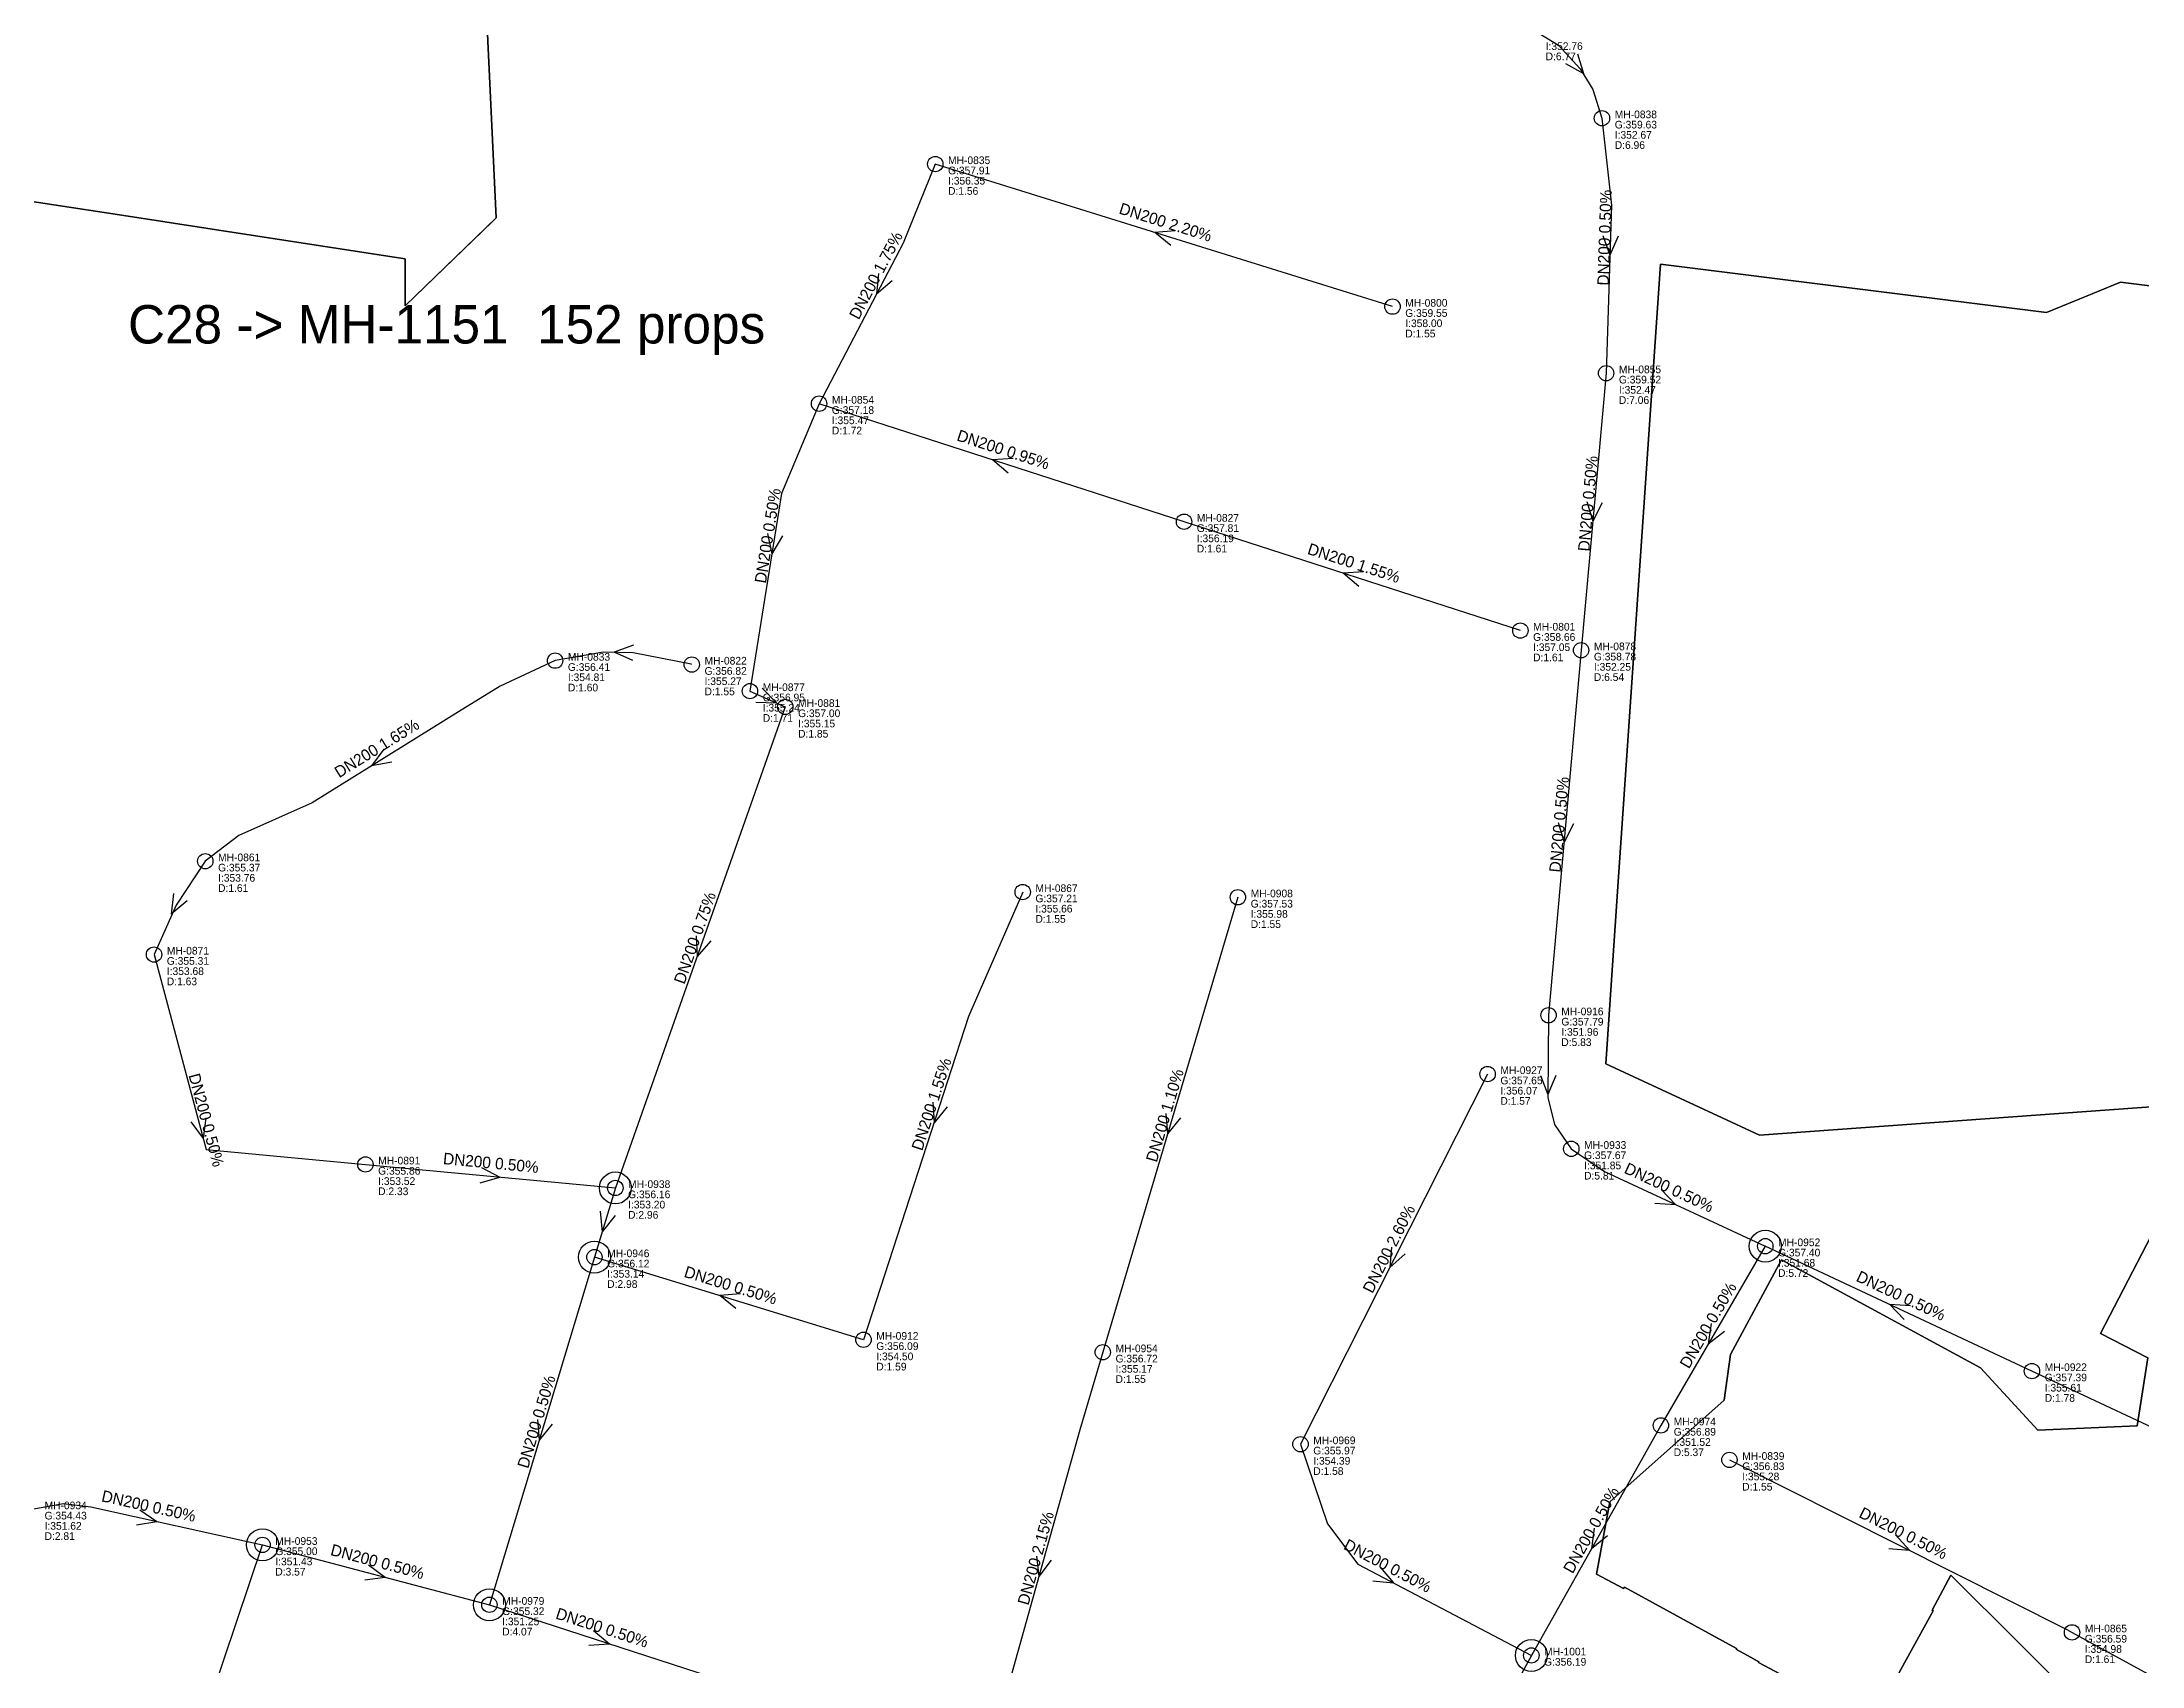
# Model space of a CAD drawing. Header units: metres. Extents: x 449149 to 451990, y 2566737 to 2570847.
# Drawn here: x 450738.9 to 451067.4, y 2567488.9 to 2567742.8 of the extents above; entities that cross this region are included whole.
import ezdxf
from ezdxf.enums import TextEntityAlignment as Align

# ---------------------------------------------------------------- set-up
doc = ezdxf.new("R2010")
doc.units = ezdxf.units.M
for name, color, linetype in [('SEW-CATCHMENT', 4, 'Continuous'), ('SEW-CATCHMENT-LABEL', 4, 'Continuous'), ('SEW-DROP', 6, 'Continuous'), ('SEW-LABEL', 2, 'Continuous'), ('SEW-MH', 7, 'Continuous'), ('SEW-MH-LABEL', 8, 'Continuous'), ('SEW-PIPE-DN200', 3, 'Continuous')]:
    doc.layers.add(name, color=color, linetype=linetype)

msp = doc.modelspace()

# ---------------------------------------------------------------- linework, layer by layer
at = {"layer": 'SEW-CATCHMENT'}
for points in [[(450808.1, 2567755.2), (450809.98, 2567715.33), (450795.72, 2567701.58), (450795.71, 2567708.95), (450771.62, 2567712.63), (450751.03, 2567715.78), (450730.44, 2567718.93), (450709.85, 2567722.07), (450714.38, 2567751.73)], [(450714.38, 2567751.73), (450709.85, 2567722.07), (450730.44, 2567718.93), (450751.03, 2567715.78), (450771.62, 2567712.63), (450795.71, 2567708.95), (450795.72, 2567701.58), (450809.42, 2567714.78), (450809.98, 2567715.33), (450808.1, 2567755.2)], [(451074.61, 2567576.74), (451007.6, 2567571.89), (450983.55, 2567583.06), (450985.39, 2567609.99), (450992.12, 2567708.09), (451052.48, 2567700.54), (451064.07, 2567705.29), (451085.38, 2567702.62)], [(451085.38, 2567702.62), (451064.07, 2567705.29), (451058.75, 2567703.11), (451052.48, 2567700.54), (450992.12, 2567708.09), (450985.39, 2567609.99), (450983.55, 2567583.06), (451007.6, 2567571.89), (451074.61, 2567576.74)], [(451025.12, 2567480.08), (451007.42, 2567489.43), (451007.49, 2567489.56), (451005.7, 2567490.54), (451005.7, 2567490.55), (451003.99, 2567491.47), (451003.98, 2567491.63), (450986.45, 2567501.21), (450986.34, 2567501), (450982.08, 2567503.29), (450984.19, 2567514.6), (451002.05, 2567530.49), (451003.03, 2567537.59), (451011.04, 2567552.42), (451042.16, 2567535.51), (451051.12, 2567525.79), (451066.65, 2567526.48), (451068.33, 2567537.09), (451060.93, 2567540.92), (451072.45, 2567563.11)], [(451072.45, 2567563.11), (451060.93, 2567540.92), (451068.33, 2567537.09), (451066.65, 2567526.48), (451051.12, 2567525.79), (451042.16, 2567535.51), (451011.04, 2567552.42), (451003.03, 2567537.59), (451002.05, 2567530.49), (450984.19, 2567514.6), (450982.08, 2567503.29), (450986.34, 2567501), (450986.45, 2567501.21), (451003.98, 2567491.63), (451003.99, 2567491.47), (451005.7, 2567490.55), (451005.7, 2567490.54), (451007.49, 2567489.56), (451007.42, 2567489.43), (451025.12, 2567480.08)], [(451058.75, 2567481.98), (451037.5, 2567503.13), (451034.58, 2567497.62), (451034.76, 2567497.52), (451029.13, 2567487.34)], [(451029.13, 2567487.34), (451034.76, 2567497.52), (451034.58, 2567497.62), (451037.5, 2567503.13), (451058.75, 2567481.98)]]:
    msp.add_lwpolyline(points, dxfattribs=at)
at = {"layer": 'SEW-DROP'}
for centre in [(450828.61, 2567563.65), (450825.34, 2567552.83), (451008.5, 2567554.55), (450773.42, 2567507.85), (450808.91, 2567498.48), (450971.9, 2567490.56)]:
    msp.add_circle(centre, 2.5, dxfattribs=at)
at = {"layer": 'SEW-LABEL'}
for p, q in [((450977.24, 2567739.48), (450980.05, 2567737.89)), ((450979.11, 2567740.98), (450980.05, 2567737.89)), ((450916.21, 2567713.3), (450912.99, 2567713.04)), ((450915.5, 2567711), (450912.99, 2567713.04)), ((450983.1, 2567712.55), (450984.2, 2567709.51)), ((450985.5, 2567712.47), (450984.2, 2567709.51)), ((450869.8, 2567706.62), (450869.47, 2567703.4)), ((450871.92, 2567705.5), (450869.47, 2567703.4)), ((450890.82, 2567677.73), (450887.6, 2567677.51)), ((450890.08, 2567675.44), (450887.6, 2567677.51)), ((450980.58, 2567670.99), (450981.51, 2567667.89)), ((450982.98, 2567670.77), (450981.51, 2567667.89)), ((450852.4, 2567665.97), (450853.11, 2567662.82)), ((450854.77, 2567665.59), (450853.11, 2567662.82)), ((450945.67, 2567659.99), (450942.45, 2567659.77)), ((450944.93, 2567657.71), (450942.45, 2567659.77)), ((450831.47, 2567648.5), (450828.42, 2567647.44)), ((450831.36, 2567646.1), (450828.42, 2567647.44)), ((450851.56, 2567641.81), (450853.8, 2567639.49)), ((450850.57, 2567639.62), (450853.8, 2567639.49)), ((450792.41, 2567632.26), (450790.49, 2567629.66)), ((450793.67, 2567630.22), (450790.49, 2567629.66)), ((450976.08, 2567620.79), (450977.01, 2567617.7)), ((450978.47, 2567620.58), (450977.01, 2567617.7)), ((450759.51, 2567609.67), (450759.13, 2567606.46)), ((450761.62, 2567608.53), (450759.13, 2567606.46)), ((450841.28, 2567603.07), (450841.41, 2567599.84)), ((450843.54, 2567602.27), (450841.41, 2567599.84)), ((450973.31, 2567581.24), (450974.5, 2567578.24)), ((450975.71, 2567581.23), (450974.5, 2567578.24)), ((450764.54, 2567574.6), (450764.16, 2567571.39)), ((450878.26, 2567577.08), (450878.47, 2567573.85)), ((450880.54, 2567576.33), (450878.47, 2567573.85)), ((450914.71, 2567575.32), (450915.01, 2567572.1)), ((450917.01, 2567574.64), (450915.01, 2567572.1)), ((450762.22, 2567573.98), (450764.16, 2567571.39)), ((450807.46, 2567564.44), (450810.56, 2567565.35)), ((450807.68, 2567566.83), (450810.56, 2567565.35)), ((450991.2, 2567561.25), (450994.43, 2567561.08)), ((450992.21, 2567563.43), (450994.43, 2567561.08)), ((450826.26, 2567560.02), (450826.55, 2567556.81)), ((450828.56, 2567559.33), (450826.55, 2567556.81)), ((450950.03, 2567554.41), (450949.75, 2567551.19)), ((450952.17, 2567553.33), (450949.75, 2567551.19)), ((450848.17, 2567547.09), (450844.95, 2567546.82)), ((450847.47, 2567544.79), (450844.95, 2567546.82)), ((451030.2, 2567543.06), (451027.99, 2567545.42)), ((451031.22, 2567545.24), (451027.99, 2567545.42)), ((451000.05, 2567542.44), (450999.58, 2567539.25)), ((451002.12, 2567541.23), (450999.58, 2567539.25)), ((450816.41, 2567527.44), (450816.69, 2567524.22)), ((450818.71, 2567526.74), (450816.69, 2567524.22)), ((450754.23, 2567513.35), (450756.9, 2567511.52)), ((450753.71, 2567511), (450756.9, 2567511.52)), ((450981.73, 2567510.44), (450981.3, 2567507.24)), ((450983.82, 2567509.27), (450981.3, 2567507.24)), ((451028.89, 2567509.41), (451031.04, 2567507)), ((450894.49, 2567506.09), (450894.84, 2567502.88)), ((450896.8, 2567505.45), (450894.84, 2567502.88)), ((451027.82, 2567507.27), (451031.04, 2567507)), ((450789.41, 2567502.39), (450792.62, 2567502.78)), ((450790.02, 2567504.71), (450792.62, 2567502.78)), ((450947.13, 2567502.22), (450950.34, 2567501.89)), ((450948.24, 2567504.34), (450950.34, 2567501.89)), ((450824.47, 2567492.17), (450827.69, 2567492.38)), ((450825.21, 2567494.45), (450827.69, 2567492.38))]:
    msp.add_line(p, q, dxfattribs=at)
at = {"layer": 'SEW-MH'}
for centre in [(450982.95, 2567730.91), (450878.66, 2567723.74), (450950.18, 2567701.45), (450983.6, 2567691.04), (450860.48, 2567686.28), (450917.57, 2567667.82), (450970.18, 2567650.8), (450819.19, 2567646.1), (450840.57, 2567645.49), (450979.69, 2567647.73), (450849.67, 2567641.34), (450855.2, 2567638.87), (450764.47, 2567614.74), (450892.33, 2567609.92), (450926, 2567609.1), (450756.45, 2567600.15), (450974.59, 2567590.65), (450965.06, 2567581.46), (450978.15, 2567569.77), (450789.51, 2567567.33), (450828.61, 2567563.65), (451008.5, 2567554.55), (450825.34, 2567552.83), (450867.43, 2567539.92), (450904.86, 2567537.97), (451050.21, 2567535.02), (450935.79, 2567523.59), (450992.17, 2567526.53), (451002.89, 2567521.14), (450773.42, 2567507.85), (450808.91, 2567498.48), (451056.48, 2567494.17), (450971.9, 2567490.56)]:
    msp.add_circle(centre, 1.2, dxfattribs=at)
at = {"layer": 'SEW-PIPE-DN200'}
for points in [[(450972.14, 2567744.78), (450976.13, 2567742.34), (450979.52, 2567738.61), (450981.53, 2567735.4), (450982.95, 2567730.91), (450982.95, 2567730.91)], [(450982.95, 2567730.91), (450984.45, 2567717.34), (450983.6, 2567691.04)], [(450878.66, 2567723.74), (450873.66, 2567711.4), (450860.48, 2567686.28)], [(450950.18, 2567701.45), (450878.66, 2567723.74)], [(450983.6, 2567691.04), (450979.69, 2567647.73)], [(450860.48, 2567686.28), (450854.61, 2567672.24), (450849.67, 2567641.34)], [(450917.57, 2567667.82), (450860.48, 2567686.28), (450860.48, 2567686.28)], [(450970.18, 2567650.8), (450917.57, 2567667.82)], [(450840.57, 2567645.49), (450840.46, 2567645.54), (450831.38, 2567647.33), (450826.75, 2567647.44), (450819.19, 2567646.1), (450819.19, 2567646.1)], [(450979.69, 2567647.73), (450974.59, 2567590.65)], [(450819.19, 2567646.1), (450810.62, 2567642.13), (450804.06, 2567638.08), (450781.16, 2567623.86), (450769.69, 2567618.76), (450764.47, 2567614.74)], [(450849.67, 2567641.34), (450855.2, 2567638.87)], [(450855.2, 2567638.87), (450828.61, 2567563.65)], [(450764.47, 2567614.74), (450759.9, 2567607.89), (450756.45, 2567600.15)], [(450892.33, 2567609.92), (450883.87, 2567590.44), (450867.43, 2567539.92)], [(450926, 2567609.1), (450904.86, 2567537.97)], [(450756.45, 2567600.15), (450756.45, 2567600.15), (450764.62, 2567569.68), (450789.51, 2567567.33)], [(450974.59, 2567590.65), (450974.48, 2567577.82), (450975.52, 2567573.55), (450978.15, 2567569.77), (450978.15, 2567569.77)], [(450965.06, 2567581.46), (450935.79, 2567523.59), (450935.79, 2567523.59)], [(450978.15, 2567569.77), (450983.35, 2567566.22), (451008.5, 2567554.55)], [(450789.51, 2567567.33), (450828.61, 2567563.65)], [(450828.61, 2567563.65), (450825.34, 2567552.83)], [(451008.5, 2567554.55), (450992.17, 2567526.53)], [(451050.21, 2567535.02), (451008.5, 2567554.55)], [(450825.34, 2567552.83), (450808.91, 2567498.48)], [(450867.43, 2567539.92), (450825.34, 2567552.83)], [(450904.86, 2567537.97), (450901.25, 2567525.82), (450885.82, 2567470.62)], [(451104.55, 2567509.58), (451050.21, 2567535.02)], [(450992.17, 2567526.53), (450971.9, 2567490.56)], [(450935.79, 2567523.59), (450940.02, 2567511.16), (450944.78, 2567504.81), (450971.9, 2567490.56), (450971.9, 2567490.56)], [(451002.89, 2567521.14), (451055.65, 2567494.62), (451056.48, 2567494.17)], [(450737.33, 2567513.42), (450742.3, 2567514.34), (450746.54, 2567513.82), (450773.42, 2567507.85)], [(450753.2, 2567447.73), (450773.42, 2567507.85)], [(450773.42, 2567507.85), (450808.91, 2567498.48)], [(450808.91, 2567498.48), (450843.62, 2567487.22)], [(451056.48, 2567494.17), (451099.94, 2567470.43)], [(450971.9, 2567490.56), (450967.99, 2567483.41)]]:
    msp.add_lwpolyline(points, dxfattribs=at)

# ---------------------------------------------------------------- texts
at = {"layer": 'SEW-CATCHMENT-LABEL'}
msp.add_text('C28 -> MH-1151  152 props', height=6, dxfattribs=at).set_placement((450802.22, 2567695.69), align=Align.CENTER)
at = {"layer": 'SEW-LABEL'}
for s, rotation, p in [('DN200 0.50%', 88.1341, (450984.25, 2567712.21)), ('DN200 2.20%', 342.6928, (450914.42, 2567713.8)), ('DN200 1.75%', 62.3116, (450870.17, 2567705.93)), ('DN200 0.95%', 342.0811, (450889.02, 2567678.25)), ('DN200 0.50%', 84.8476, (450981.65, 2567670.58)), ('DN200 0.50%', 80.9056, (450853.34, 2567665.5)), ('DN200 1.55%', 342.0811, (450943.87, 2567660.51)), ('DN200 1.65%', 31.827, (450791.77, 2567631.65)), ('DN200 0.50%', 84.8931, (450977.14, 2567620.39)), ('DN200 0.75%', 70.5343, (450841.91, 2567602.46)), ('DN200 0.50%', -74.9919, (450763.77, 2567574.04)), ('DN200 1.55%', 71.9712, (450878.93, 2567576.48)), ('DN200 1.10%', 73.4473, (450915.43, 2567574.74)), ('DN200 0.50%', -5.3836, (450809.06, 2567566.69)), ('DN200 0.50%', -24.8941, (450993.07, 2567562.91)), ('DN200 2.60%', 63.1657, (450950.43, 2567553.73)), ('DN200 0.50%', 342.9441, (450846.39, 2567547.58)), ('DN200 0.50%', 59.7701, (451000.33, 2567541.74)), ('DN200 0.50%', 334.9115, (451029.35, 2567545.99)), ('DN200 0.50%', 73.1777, (450817.13, 2567526.85)), ('DN200 0.50%', -12.5265, (450755.43, 2567513.05)), ('DN200 0.50%', 60.6006, (450982.04, 2567509.75)), ('DN200 2.15%', 74.3784, (450895.24, 2567505.52)), ('DN200 0.50%', -26.6891, (451029.7, 2567508.87)), ('DN200 0.50%', -27.7133, (450949.01, 2567503.78)), ('DN200 0.50%', -14.7999, (450791.17, 2567504.36)), ('DN200 0.50%', -17.9676, (450826.27, 2567494.05))]:
    msp.add_text(s, height=1.8, rotation=rotation, dxfattribs=at).set_placement(p, align=Align.CENTER)
at = {"layer": 'SEW-MH-LABEL'}
for s, p in [('I:352.76', (450974.14, 2567741.58)), ('D:6.77', (450974.14, 2567739.98)), ('MH-0838', (450984.95, 2567730.91)), ('G:359.63', (450984.95, 2567729.31)), ('I:352.67', (450984.95, 2567727.71)), ('D:6.96', (450984.95, 2567726.11)), ('G:357.91', (450880.66, 2567722.14)), ('MH-0835', (450880.66, 2567723.74)), ('D:1.56', (450880.66, 2567718.94)), ('I:356.35', (450880.66, 2567720.54)), ('MH-0800', (450952.18, 2567701.45)), ('G:359.55', (450952.18, 2567699.85)), ('I:358.00', (450952.18, 2567698.25)), ('D:1.55', (450952.18, 2567696.65)), ('G:359.52', (450985.6, 2567689.44)), ('MH-0855', (450985.6, 2567691.04)), ('I:352.47', (450985.6, 2567687.84)), ('G:357.18', (450862.48, 2567684.68)), ('MH-0854', (450862.48, 2567686.28)), ('D:7.06', (450985.6, 2567686.24)), ('D:1.72', (450862.48, 2567681.48)), ('I:355.47', (450862.48, 2567683.08)), ('G:357.81', (450919.57, 2567666.22)), ('MH-0827', (450919.57, 2567667.82)), ('D:1.61', (450919.57, 2567663.02)), ('I:356.19', (450919.57, 2567664.62)), ('G:358.66', (450972.18, 2567649.2)), ('MH-0801', (450972.18, 2567650.8)), ('MH-0833', (450821.19, 2567646.1)), ('MH-0822', (450842.57, 2567645.49)), ('D:1.61', (450972.18, 2567646)), ('I:357.05', (450972.18, 2567647.6)), ('G:358.78', (450981.69, 2567646.13)), ('MH-0878', (450981.69, 2567647.73)), ('G:356.41', (450821.19, 2567644.5)), ('I:354.81', (450821.19, 2567642.9)), ('G:356.82', (450842.57, 2567643.89)), ('I:355.27', (450842.57, 2567642.29)), ('D:6.54', (450981.69, 2567642.93)), ('I:352.25', (450981.69, 2567644.53)), ('D:1.60', (450821.19, 2567641.3)), ('D:1.55', (450842.57, 2567640.69)), ('G:356.95', (450851.67, 2567639.74)), ('MH-0877', (450851.67, 2567641.34)), ('MH-0881', (450857.2, 2567638.87)), ('D:1.71', (450851.67, 2567636.54)), ('I:355.24', (450851.67, 2567638.14)), ('G:357.00', (450857.2, 2567637.27)), ('I:355.15', (450857.2, 2567635.67)), ('D:1.85', (450857.2, 2567634.07)), ('G:355.37', (450766.47, 2567613.14)), ('MH-0861', (450766.47, 2567614.74)), ('D:1.61', (450766.47, 2567609.94)), ('I:353.76', (450766.47, 2567611.54)), ('MH-0867', (450894.33, 2567609.92)), ('MH-0908', (450928, 2567609.1)), ('G:357.21', (450894.33, 2567608.32)), ('I:355.66', (450894.33, 2567606.72)), ('G:357.53', (450928, 2567607.5)), ('I:355.98', (450928, 2567605.9)), ('D:1.55', (450894.33, 2567605.12)), ('D:1.55', (450928, 2567604.3)), ('MH-0871', (450758.45, 2567600.15)), ('G:355.31', (450758.45, 2567598.55)), ('I:353.68', (450758.45, 2567596.95)), ('D:1.63', (450758.45, 2567595.35)), ('MH-0916', (450976.59, 2567590.65)), ('G:357.79', (450976.59, 2567589.05)), ('I:351.96', (450976.59, 2567587.45)), ('D:5.83', (450976.59, 2567585.85)), ('G:357.65', (450967.06, 2567579.86)), ('MH-0927', (450967.06, 2567581.46)), ('D:1.57', (450967.06, 2567576.66)), ('I:356.07', (450967.06, 2567578.26)), ('MH-0933', (450980.15, 2567569.77)), ('MH-0891', (450791.51, 2567567.33)), ('G:357.67', (450980.15, 2567568.17)), ('I:351.85', (450980.15, 2567566.57)), ('G:355.86', (450791.51, 2567565.73)), ('I:353.52', (450791.51, 2567564.13)), ('MH-0938', (450830.61, 2567563.65)), ('D:5.81', (450980.15, 2567564.97)), ('D:2.33', (450791.51, 2567562.53)), ('G:356.16', (450830.61, 2567562.05)), ('I:353.20', (450830.61, 2567560.45)), ('D:2.96', (450830.61, 2567558.85)), ('MH-0952', (451010.5, 2567554.55)), ('G:356.12', (450827.34, 2567551.23)), ('MH-0946', (450827.34, 2567552.83)), ('G:357.40', (451010.5, 2567552.95)), ('I:351.68', (451010.5, 2567551.35)), ('D:2.98', (450827.34, 2567548.03)), ('I:353.14', (450827.34, 2567549.63)), ('D:5.72', (451010.5, 2567549.75)), ('G:356.09', (450869.43, 2567538.32)), ('MH-0912', (450869.43, 2567539.92)), ('I:354.50', (450869.43, 2567536.72)), ('MH-0954', (450906.86, 2567537.97)), ('D:1.59', (450869.43, 2567535.12)), ('G:356.72', (450906.86, 2567536.37)), ('I:355.17', (450906.86, 2567534.77)), ('G:357.39', (451052.21, 2567533.42)), ('MH-0922', (451052.21, 2567535.02)), ('D:1.55', (450906.86, 2567533.17)), ('D:1.78', (451052.21, 2567530.22)), ('I:355.61', (451052.21, 2567531.82)), ('MH-0969', (450937.79, 2567523.59)), ('G:356.89', (450994.17, 2567524.93)), ('MH-0974', (450994.17, 2567526.53)), ('G:355.97', (450937.79, 2567521.99)), ('I:354.39', (450937.79, 2567520.39)), ('D:5.37', (450994.17, 2567521.73)), ('I:351.52', (450994.17, 2567523.33)), ('MH-0839', (451004.89, 2567521.14)), ('D:1.58', (450937.79, 2567518.79)), ('G:356.83', (451004.89, 2567519.54)), ('I:355.28', (451004.89, 2567517.94)), ('D:1.55', (451004.89, 2567516.34)), ('G:354.43', (450739.33, 2567511.82)), ('MH-0934', (450739.33, 2567513.42)), ('D:2.81', (450739.33, 2567508.62)), ('I:351.62', (450739.33, 2567510.22)), ('MH-0953', (450775.42, 2567507.85)), ('G:355.00', (450775.42, 2567506.25)), ('I:351.43', (450775.42, 2567504.65)), ('D:3.57', (450775.42, 2567503.05)), ('MH-0979', (450810.91, 2567498.48)), ('G:355.32', (450810.91, 2567496.88)), ('I:351.25', (450810.91, 2567495.28)), ('MH-0865', (451058.48, 2567494.17)), ('D:4.07', (450810.91, 2567493.68)), ('G:356.59', (451058.48, 2567492.57)), ('I:354.98', (451058.48, 2567490.97)), ('G:356.19', (450973.9, 2567488.96)), ('MH-1001', (450973.9, 2567490.56)), ('D:1.61', (451058.48, 2567489.37))]:
    msp.add_text(s, height=1.2, dxfattribs=at).set_placement(p)

doc.saveas('drawing.dxf')
